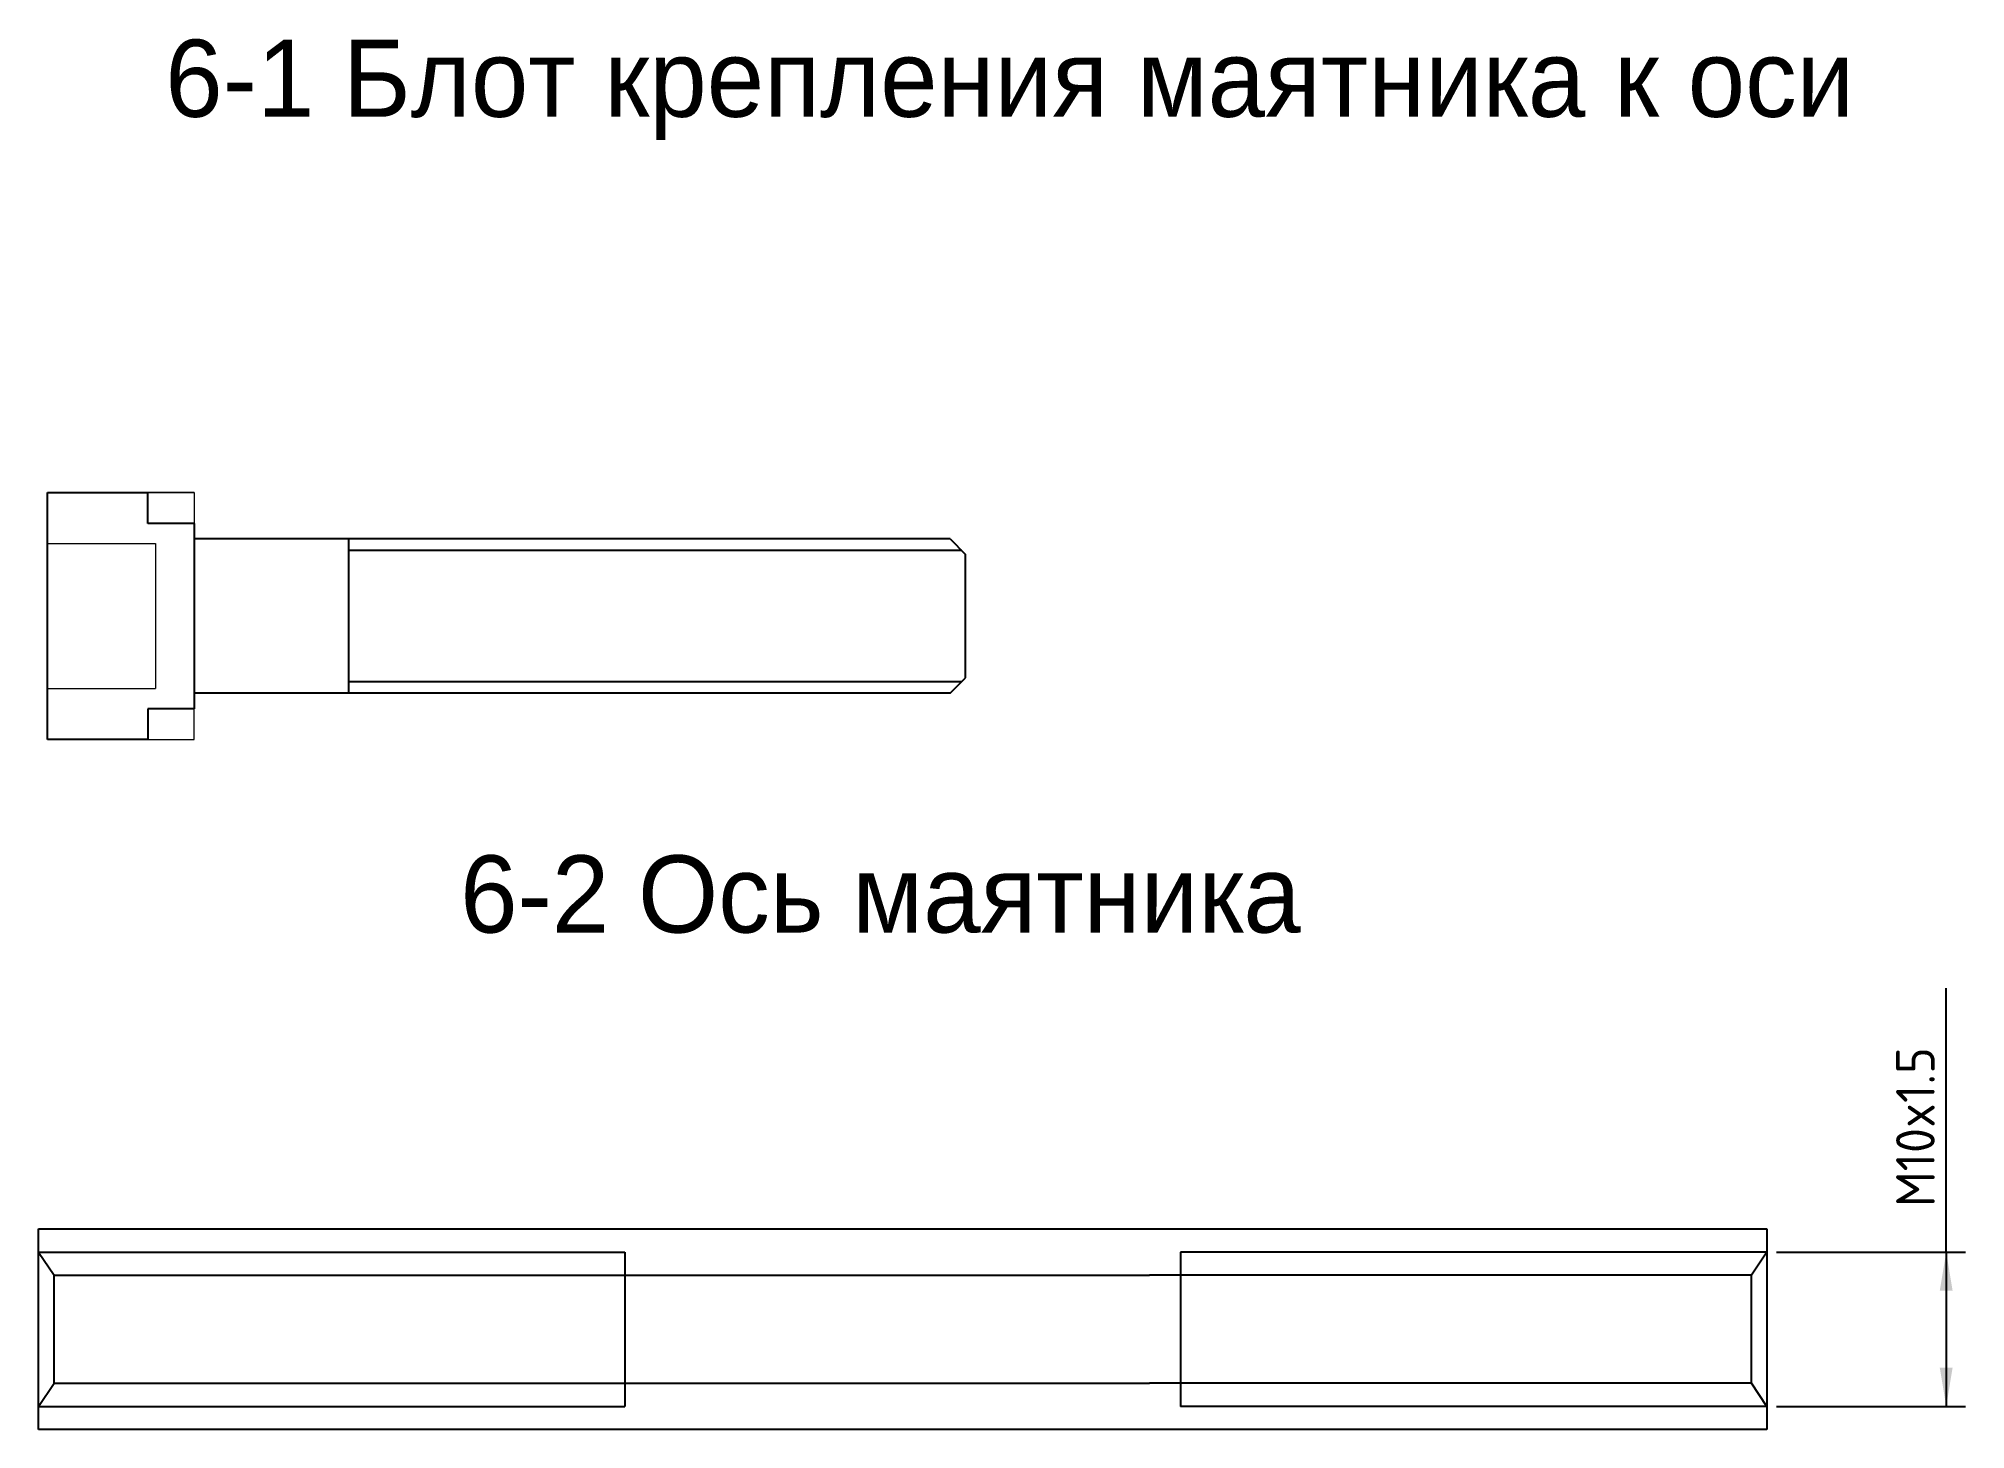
# Model space of a CAD drawing. Header units: millimetres. Extents: x 16 to 141, y 33 to 123.
import ezdxf

# ---------------------------------------------------------------- set-up
doc = ezdxf.new("R2010")
doc.units = ezdxf.units.MM
doc.linetypes.add('ACAD_ISO02W100', pattern=[15, 12, -3])
doc.layers.get('0').update_dxf_attribs({"lineweight": 25, "true_color": 0xffffff})
doc.layers.add('Main', color=7, linetype='Continuous', lineweight=25, true_color=0x000000)
doc.layers.add('Unvisible', color=7, linetype='ACAD_ISO02W100', lineweight=5, true_color=0x000000)
doc.styles.add('textstyle0', font='')
doc.styles.add('textstyle1', font='')
doc.styles.add('textstyle2', font='')
doc.styles.get('textstyle0').set_extended_font_data('Standard')
doc.styles.get('textstyle1').set_extended_font_data('Cyrillic_II')
doc.styles.get('textstyle2').set_extended_font_data('Cyrillic_II')

# ---------------------------------------------------------------- blocks, each defined once
blk = doc.blocks.new('Hole')
for p, q in [((0, 5), (38, 5)), ((38, 5), (38, -5)), ((0, -5), (38, -5))]:
    blk.add_line(p, q)
at = {"layer": 'Main'}
for p, q in [((0, 5), (1, 3.5)), ((1, 3.5), (40, 3.5)), ((1, -3.5), (1, 3.5)), ((0, -5), (1, -3.5)), ((1, -3.5), (40, -3.5))]:
    blk.add_line(p, q, dxfattribs=at)

msp = doc.modelspace()

# ---------------------------------------------------------------- linework, layer by layer
for p, q in [((16.41, 93.68), (22.91, 93.68)), ((16.41, 77.68), (16.41, 93.68)), ((22.91, 91.68), (22.91, 93.68)), ((25.91, 91.68), (22.91, 91.68)), ((25.91, 91.68), (25.91, 79.68)), ((74.91, 90.68), (25.91, 90.68)), ((35.91, 90.68), (35.91, 80.68)), ((75.66, 89.93), (35.91, 89.93)), ((74.91, 90.68), (75.91, 89.68)), ((75.91, 81.68), (75.91, 89.68)), ((75.66, 81.43), (35.91, 81.43)), ((74.91, 80.68), (75.91, 81.68)), ((74.91, 80.68), (25.91, 80.68)), ((25.91, 79.68), (22.91, 79.68)), ((22.91, 79.68), (22.91, 77.68)), ((22.91, 77.68), (16.41, 77.68)), ((139.46, 44.48), (139.46, 61.57)), ((128.45, 44.48), (140.71, 44.48)), ((139.46, 44.48), (139.46, 34.48)), ((128.45, 34.48), (140.71, 34.48))]:
    msp.add_line(p, q)
for points in [[(139.46, 44.48), (139.87, 41.98), (139.04, 41.98)], [(139.46, 34.48), (139.04, 36.98), (139.87, 36.98)]]:
    msp.add_solid(points)
at = {"layer": 'Main'}
for p, q in [((15.83, 45.98), (127.83, 45.98)), ((15.83, 32.98), (15.83, 45.98)), ((127.83, 45.98), (127.83, 32.98)), ((55.83, 42.98), (87.83, 42.98)), ((55.83, 35.98), (87.83, 35.98)), ((127.83, 32.98), (15.83, 32.98))]:
    msp.add_line(p, q, dxfattribs=at)
at = {"layer": 'Unvisible'}
for p, q in [((22.91, 93.68), (25.91, 93.68)), ((25.91, 93.68), (22.91, 93.68)), ((25.91, 93.68), (25.91, 91.68)), ((16.41, 90.38), (23.41, 90.38)), ((23.41, 90.38), (23.41, 80.98)), ((16.41, 80.98), (23.41, 80.98)), ((25.91, 77.68), (25.91, 79.68)), ((22.91, 77.68), (25.91, 77.68))]:
    msp.add_line(p, q, dxfattribs=at)

# ---------------------------------------------------------------- block references
msp.add_blockref('Hole', (15.83, 39.48))
at = {"yscale": -1, "rotation": 180}
msp.add_blockref('Hole', (127.83, 39.48), dxfattribs=at)

# ---------------------------------------------------------------- texts
at = {"char_height": 2.5, "attachment_point": 5}
for s, insert, style in [('\\H5;6-1 Блот крепления маятника к оси', (78.77, 119.77), 'textstyle1'), ('\\H5;6-2 Ось маятника', (70.39, 67.64), 'textstyle2')]:
    msp.add_mtext(s, dxfattribs=dict(at, insert=insert, style=style))
at = {"insert": (137.46, 52.57), "char_height": 2.5, "attachment_point": 5, "rotation": 90, "style": 'textstyle0'}
msp.add_mtext('M10x1.5', dxfattribs=at)

doc.saveas('drawing.dxf')
